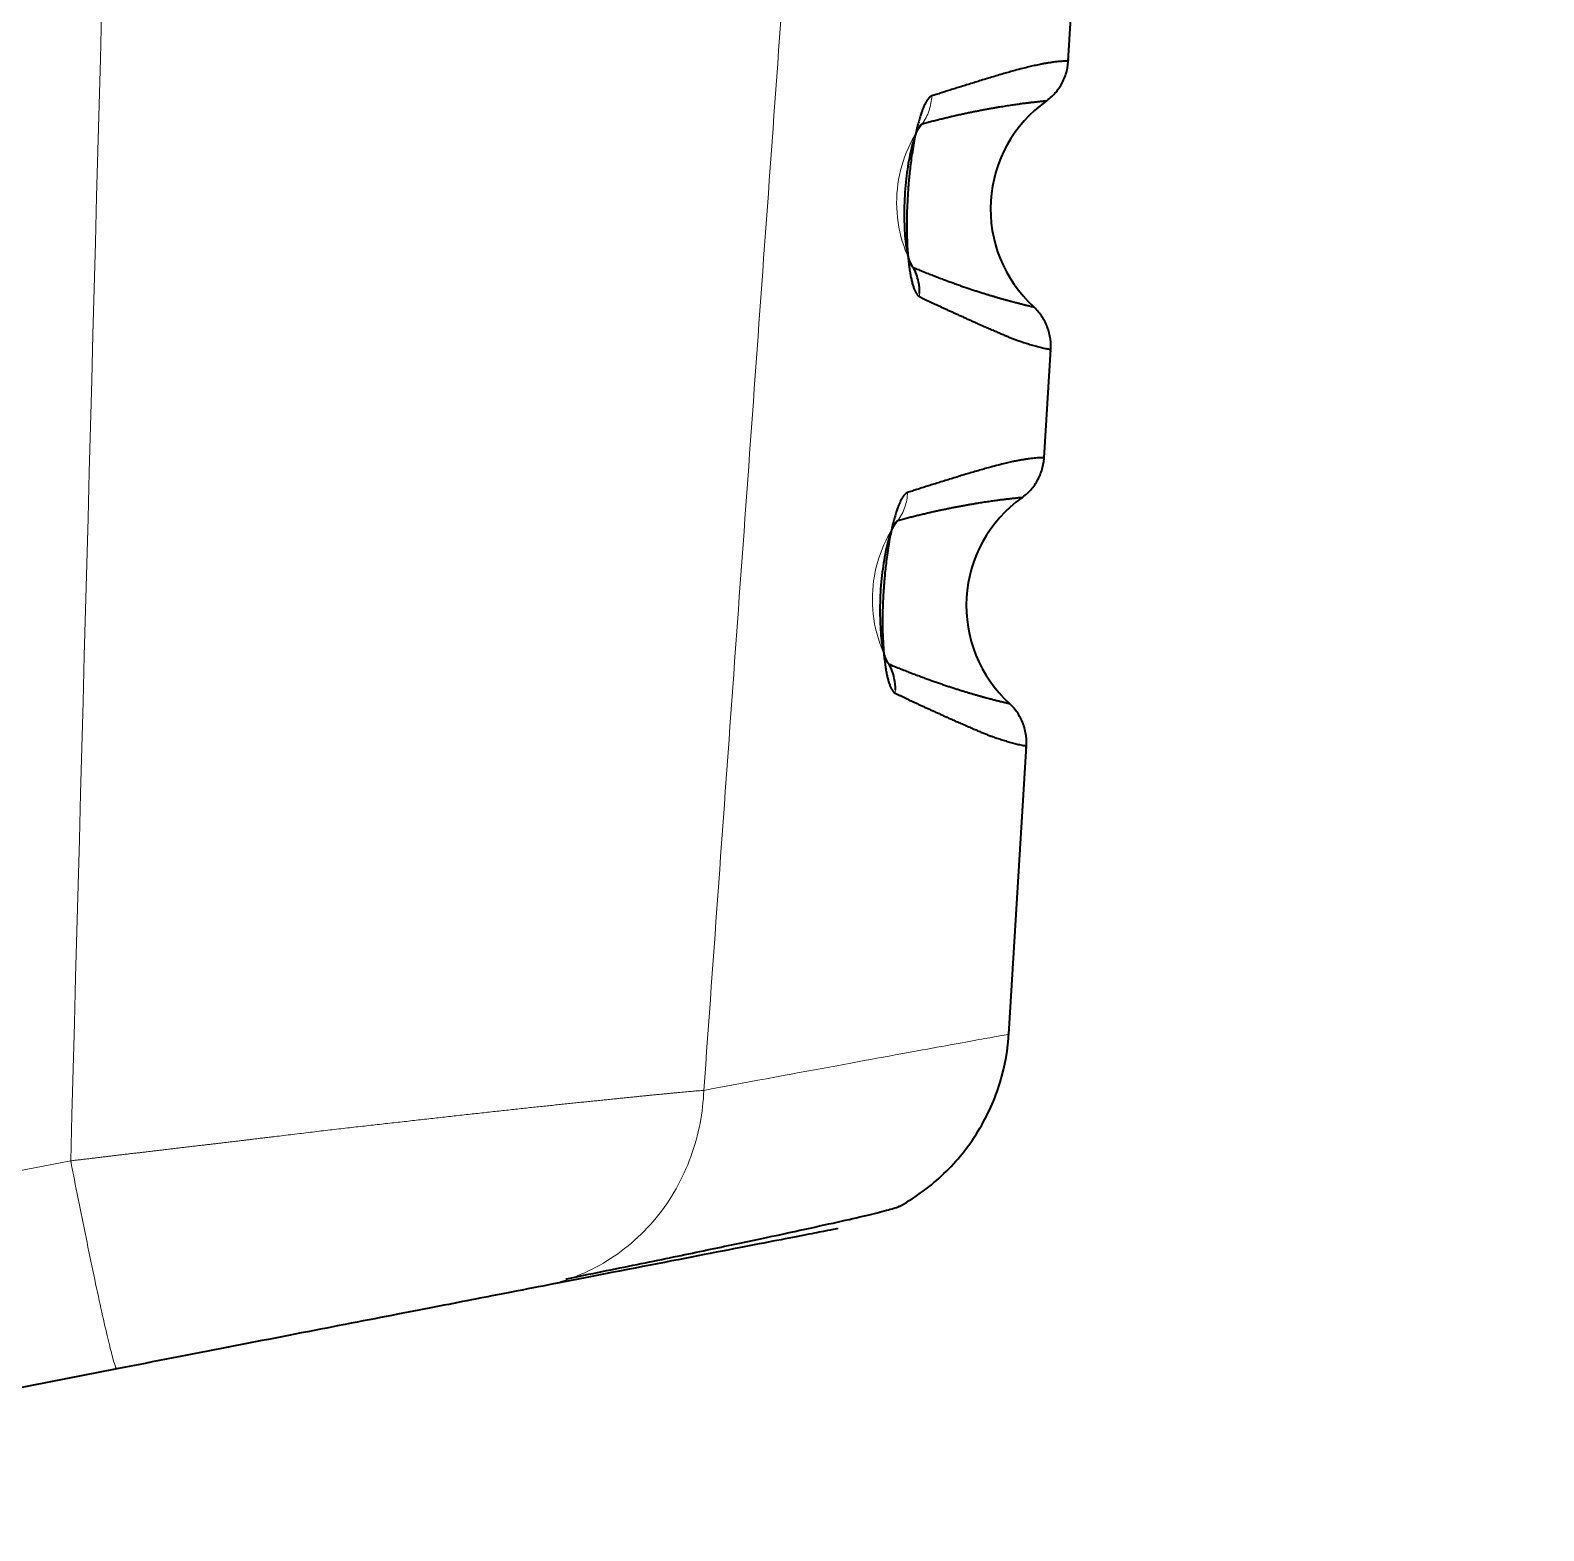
# Model space of a CAD drawing. Header units: inches. Extents: x -1096 to 3103, y -191 to 3207.
# Drawn here: x -38.94 to -24.66, y 1489.55 to 1503.71 of the extents above; entities that cross this region are included whole.
import ezdxf

# ---------------------------------------------------------------- set-up
doc = ezdxf.new("R2010")
doc.units = ezdxf.units.IN

msp = doc.modelspace()

# ---------------------------------------------------------------- linework, layer by layer
at = {"lineweight": 35}
for p, q in [((-29.145, 1503.418), (-29.082, 1504.443)), ((-29.374, 1499.675), (-29.311, 1500.7)), ((-29.707, 1494.235), (-29.54, 1496.957)), ((-38.129, 1491.076), (-45.988, 1489.549))]:
    msp.add_line(p, q, dxfattribs=at)
at = {"lineweight": 13}
msp.add_line((-46.422, 1491.512), (-38.563, 1493.04), dxfattribs=at)
at = {"lineweight": 35}
for centre in [(-28.629, 1502.023), (-28.858, 1498.28)]:
    msp.add_arc(centre, 1.25, 125.4793, 227.4933, dxfattribs=at)
at = {"lineweight": 13}
for points, knots in [([(-38.563, 1493.04), (-38.063, 1511.529), (-37.328, 1539.378), (-36.491, 1571.898), (-36.087, 1588.283), (-35.915, 1596.46), (-35.814, 1601.161), (-35.764, 1603.458), (-35.754, 1604.719)], [0, 0, 0, 0, 0.496997, 0.748496, 0.874245, 0.93712, 0.968557, 1, 1, 1, 1]), ([(-24.657, 1604.058), (-24.661, 1604.002), (-24.67, 1603.89), (-24.682, 1603.72), (-24.695, 1603.548), (-24.709, 1603.373), (-24.722, 1603.195), (-24.735, 1603.015), (-24.749, 1602.832), (-24.762, 1602.647), (-24.776, 1602.458), (-24.803, 1602.088), (-24.849, 1601.452), (-24.905, 1600.688), (-24.956, 1599.977), (-24.997, 1599.403), (-25.039, 1598.828), (-25.08, 1598.254), (-25.121, 1597.68), (-25.202, 1596.559), (-25.313, 1595.03), (-25.442, 1593.233), (-25.542, 1591.855), (-25.612, 1590.894), (-25.66, 1590.218), (-25.699, 1589.683), (-25.738, 1589.145), (-25.778, 1588.593), (-25.818, 1588.029), (-25.86, 1587.451), (-25.902, 1586.861), (-25.945, 1586.257), (-25.99, 1585.64), (-26.035, 1585.01), (-26.081, 1584.366), (-26.128, 1583.71), (-26.176, 1583.04), (-26.225, 1582.357), (-26.275, 1581.661), (-26.326, 1580.952), (-26.378, 1580.23), (-26.43, 1579.495), (-26.484, 1578.746), (-26.538, 1577.984), (-26.594, 1577.209), (-26.706, 1575.633), (-26.878, 1573.234), (-27.11, 1569.99), (-27.348, 1566.664), (-27.592, 1563.258), (-27.841, 1559.771), (-28.097, 1556.203), (-28.358, 1552.554), (-28.629, 1548.777), (-28.907, 1544.898), (-29.19, 1540.946), (-29.474, 1536.997), (-29.757, 1533.05), (-30.04, 1529.105), (-30.323, 1525.163), (-30.606, 1521.223), (-30.89, 1517.285), (-31.173, 1513.349), (-31.456, 1509.416), (-31.738, 1505.485), (-32.021, 1501.556), (-32.304, 1497.63), (-32.492, 1495.013), (-32.586, 1493.705)], [0, 0, 0, 0, 0.001515, 0.003053, 0.004616, 0.006203, 0.007814, 0.009449, 0.011108, 0.012791, 0.014499, 0.01623, 0.022857, 0.031796, 0.037001, 0.042205, 0.047411, 0.052616, 0.057822, 0.063029, 0.083104, 0.099391, 0.111888, 0.120596, 0.125515, 0.130273, 0.135149, 0.140145, 0.14526, 0.150494, 0.155847, 0.16132, 0.166912, 0.172623, 0.178453, 0.184403, 0.190472, 0.19666, 0.202967, 0.209394, 0.21594, 0.222605, 0.229389, 0.236293, 0.243316, 0.250458, 0.27913, 0.308534, 0.338669, 0.369537, 0.401135, 0.433466, 0.466528, 0.500322, 0.536151, 0.571959, 0.607745, 0.64351, 0.679254, 0.714977, 0.750679, 0.78636, 0.822019, 0.857658, 0.893275, 0.928871, 0.964446, 1, 1, 1, 1]), ([(-30.525, 1502.824), (-30.497, 1502.863), (-30.454, 1502.949), (-30.436, 1503.044), (-30.434, 1503.091)], [0, 0, 0, 0, 0.508123, 1, 1, 1, 1]), ([(-30.525, 1502.824), (-30.594, 1502.729), (-30.65, 1502.624), (-30.73, 1502.403), (-30.755, 1502.286), (-30.763, 1502.169)], [0, 0, 0, 0, 0.5, 0.5, 1, 1, 1, 1]), ([(-30.763, 1502.169), (-30.771, 1502.048), (-30.762, 1501.926), (-30.71, 1501.69), (-30.666, 1501.576), (-30.608, 1501.471)], [0, 0, 0, 0, 0.5, 0.5, 1, 1, 1, 1]), ([(-30.754, 1499.081), (-30.726, 1499.12), (-30.682, 1499.206), (-30.665, 1499.301), (-30.663, 1499.348)], [0, 0, 0, 0, 0.508123, 1, 1, 1, 1]), ([(-30.754, 1499.081), (-30.823, 1498.986), (-30.879, 1498.881), (-30.959, 1498.66), (-30.984, 1498.543), (-30.992, 1498.426)], [0, 0, 0, 0, 0.5, 0.5, 1, 1, 1, 1]), ([(-30.992, 1498.426), (-31, 1498.305), (-30.991, 1498.183), (-30.938, 1497.947), (-30.895, 1497.833), (-30.837, 1497.728)], [0, 0, 0, 0, 0.5, 0.5, 1, 1, 1, 1]), ([(-32.586, 1493.705), (-32.11, 1493.794), (-31.691, 1493.871), (-30.972, 1494.004), (-30.671, 1494.059), (-30.189, 1494.147), (-30.008, 1494.18), (-29.767, 1494.224), (-29.706, 1494.235), (-29.707, 1494.235), (-29.707, 1494.235), (-29.707, 1494.235)], [0, 0, 0, 0, 0.249937, 0.249937, 0.499875, 0.499875, 0.749812, 0.749812, 0.99975, 0.99975, 1, 1, 1, 1]), ([(-38.563, 1493.04), (-38.55, 1493.041), (-38.523, 1493.045), (-38.482, 1493.049), (-38.441, 1493.054), (-38.4, 1493.059), (-38.359, 1493.064), (-38.318, 1493.069), (-38.277, 1493.074), (-38.236, 1493.079), (-38.194, 1493.084), (-38.153, 1493.089), (-38.112, 1493.094), (-38.07, 1493.099), (-38.028, 1493.104), (-37.987, 1493.109), (-37.945, 1493.113), (-37.903, 1493.118), (-37.861, 1493.123), (-37.819, 1493.128), (-37.777, 1493.133), (-37.735, 1493.138), (-37.693, 1493.143), (-37.651, 1493.148), (-37.609, 1493.153), (-37.567, 1493.158), (-37.525, 1493.163), (-37.482, 1493.168), (-37.44, 1493.173), (-37.398, 1493.178), (-37.355, 1493.183), (-37.313, 1493.188), (-37.271, 1493.193), (-37.228, 1493.198), (-37.186, 1493.203), (-37.144, 1493.208), (-37.101, 1493.213), (-37.059, 1493.218), (-37.016, 1493.223), (-36.974, 1493.228), (-36.932, 1493.233), (-36.889, 1493.238), (-36.847, 1493.244), (-36.805, 1493.249), (-36.762, 1493.254), (-36.72, 1493.259), (-36.678, 1493.264), (-36.593, 1493.274), (-36.467, 1493.289), (-36.3, 1493.309), (-36.135, 1493.329), (-35.971, 1493.348), (-35.809, 1493.366), (-35.649, 1493.384), (-35.491, 1493.402), (-35.336, 1493.419), (-35.183, 1493.436), (-35.033, 1493.453), (-34.91, 1493.467), (-34.811, 1493.478), (-34.737, 1493.486), (-34.663, 1493.494), (-34.591, 1493.502), (-34.519, 1493.51), (-34.449, 1493.517), (-34.38, 1493.525), (-34.311, 1493.532), (-34.244, 1493.54), (-34.178, 1493.547), (-34.113, 1493.553), (-34.049, 1493.56), (-33.987, 1493.567), (-33.925, 1493.573), (-33.865, 1493.58), (-33.805, 1493.586), (-33.747, 1493.592), (-33.69, 1493.598), (-33.635, 1493.603), (-33.58, 1493.609), (-33.527, 1493.614), (-33.475, 1493.62), (-33.424, 1493.625), (-33.375, 1493.63), (-33.326, 1493.635), (-33.279, 1493.64), (-33.233, 1493.644), (-33.189, 1493.649), (-33.145, 1493.653), (-33.103, 1493.657), (-33.062, 1493.662), (-33.022, 1493.665), (-32.984, 1493.669), (-32.946, 1493.673), (-32.91, 1493.676), (-32.875, 1493.68), (-32.841, 1493.683), (-32.808, 1493.686), (-32.777, 1493.689), (-32.746, 1493.692), (-32.717, 1493.694), (-32.688, 1493.697), (-32.661, 1493.699), (-32.635, 1493.701), (-32.61, 1493.703), (-32.594, 1493.704), (-32.586, 1493.705)], [0, 0, 0, 0, 0.005184, 0.01038, 0.015589, 0.02081, 0.026043, 0.031288, 0.036544, 0.041813, 0.047092, 0.052383, 0.057685, 0.062999, 0.068323, 0.073658, 0.079003, 0.084359, 0.089726, 0.095103, 0.10049, 0.105886, 0.111293, 0.11671, 0.122136, 0.127572, 0.133017, 0.138472, 0.143936, 0.149409, 0.154891, 0.160382, 0.165882, 0.17139, 0.176908, 0.182434, 0.187969, 0.193512, 0.199063, 0.204623, 0.210191, 0.215768, 0.221352, 0.226945, 0.232546, 0.238154, 0.243771, 0.249396, 0.271905, 0.294473, 0.317089, 0.339742, 0.36242, 0.385112, 0.407807, 0.430496, 0.453169, 0.475815, 0.498428, 0.510244, 0.522035, 0.533801, 0.54554, 0.557253, 0.568936, 0.58059, 0.592213, 0.603803, 0.61536, 0.626881, 0.638367, 0.649815, 0.661223, 0.672592, 0.683919, 0.695203, 0.706443, 0.717637, 0.728785, 0.739885, 0.750935, 0.761935, 0.772884, 0.783782, 0.794628, 0.805423, 0.816165, 0.826855, 0.837492, 0.848075, 0.858605, 0.86908, 0.8795, 0.889864, 0.900172, 0.910423, 0.920616, 0.930751, 0.940827, 0.950843, 0.960799, 0.970693, 0.980525, 0.990294, 1, 1, 1, 1]), ([(-34.107, 1491.858), (-33.915, 1491.895), (-33.62, 1492.003), (-33.265, 1492.255), (-33.03, 1492.494), (-32.839, 1492.772), (-32.653, 1493.178), (-32.594, 1493.5), (-32.586, 1493.705)], [0, 0, 0, 0, 0.250002, 0.375003, 0.500005, 0.625006, 0.750008, 1, 1, 1, 1]), ([(-38.563, 1493.04), (-38.518, 1492.808), (-38.443, 1492.432), (-38.344, 1491.956), (-38.276, 1491.638), (-38.217, 1491.38), (-38.157, 1491.137), (-38.135, 1491.075), (-38.129, 1491.076)], [0, 0, 0, 0, 0.25, 0.375, 0.500001, 0.625001, 0.750001, 1, 1, 1, 1])]:
    msp.add_open_spline(points, degree=3, knots=knots, dxfattribs=at)
at = {"lineweight": 35}
for points, knots in [([(-29.145, 1503.418), (-29.145, 1503.418), (-29.145, 1503.418), (-29.149, 1503.419), (-29.172, 1503.419), (-29.211, 1503.417), (-29.253, 1503.413), (-29.283, 1503.409), (-29.315, 1503.404), (-29.347, 1503.399), (-29.379, 1503.394), (-29.409, 1503.388), (-29.438, 1503.382), (-29.473, 1503.375), (-29.518, 1503.364), (-29.578, 1503.349), (-29.64, 1503.333), (-29.7, 1503.316), (-29.754, 1503.301), (-29.811, 1503.284), (-29.868, 1503.267), (-29.925, 1503.25), (-29.981, 1503.232), (-30.036, 1503.216), (-30.091, 1503.199), (-30.144, 1503.182), (-30.197, 1503.166), (-30.248, 1503.15), (-30.297, 1503.134), (-30.344, 1503.119), (-30.39, 1503.105), (-30.42, 1503.095), (-30.434, 1503.091)], [0, 0, 0, 0, 0.001602, 0.066958, 0.150086, 0.251008, 0.291907, 0.330029, 0.365374, 0.397941, 0.42773, 0.454736, 0.478959, 0.500395, 0.537842, 0.57943, 0.625165, 0.656698, 0.68802, 0.719127, 0.750018, 0.778456, 0.805755, 0.831912, 0.856927, 0.880798, 0.903526, 0.925109, 0.945548, 0.964843, 0.982993, 1, 1, 1, 1]), ([(-29.358, 1503.038), (-29.326, 1503.061), (-29.267, 1503.113), (-29.198, 1503.212), (-29.155, 1503.324), (-29.145, 1503.401), (-29.144, 1503.441)], [0, 0, 0, 0, 0.247554, 0.501069, 0.754118, 1, 1, 1, 1]), ([(-30.434, 1503.091), (-30.435, 1503.09), (-30.437, 1503.089), (-30.441, 1503.088), (-30.444, 1503.086), (-30.447, 1503.084), (-30.45, 1503.082), (-30.453, 1503.079), (-30.456, 1503.076), (-30.459, 1503.073), (-30.462, 1503.07), (-30.465, 1503.067), (-30.468, 1503.063), (-30.471, 1503.059), (-30.474, 1503.055), (-30.477, 1503.051), (-30.48, 1503.046), (-30.483, 1503.041), (-30.486, 1503.036), (-30.492, 1503.027), (-30.5, 1503.011), (-30.511, 1502.988), (-30.521, 1502.963), (-30.53, 1502.938), (-30.54, 1502.908), (-30.551, 1502.873), (-30.562, 1502.833), (-30.579, 1502.768), (-30.602, 1502.663), (-30.623, 1502.532), (-30.637, 1502.423), (-30.645, 1502.351), (-30.651, 1502.288), (-30.656, 1502.233), (-30.659, 1502.186), (-30.662, 1502.131), (-30.667, 1502.052), (-30.67, 1501.933), (-30.67, 1501.814), (-30.667, 1501.709), (-30.663, 1501.63), (-30.657, 1501.56), (-30.65, 1501.5), (-30.643, 1501.448), (-30.636, 1501.402), (-30.627, 1501.36), (-30.618, 1501.322), (-30.61, 1501.294), (-30.602, 1501.273), (-30.597, 1501.259), (-30.591, 1501.246), (-30.585, 1501.235), (-30.579, 1501.225), (-30.573, 1501.217), (-30.568, 1501.21), (-30.562, 1501.204), (-30.556, 1501.199), (-30.553, 1501.197), (-30.551, 1501.196)], [0, 0, 0, 0, 0.005436, 0.010843, 0.016224, 0.021579, 0.026909, 0.032217, 0.037502, 0.042767, 0.048013, 0.053239, 0.058449, 0.063642, 0.06882, 0.073984, 0.079134, 0.084272, 0.089399, 0.094515, 0.112726, 0.130866, 0.148959, 0.167029, 0.178431, 0.204469, 0.227274, 0.242355, 0.301657, 0.370744, 0.401155, 0.42821, 0.451917, 0.472287, 0.489333, 0.503063, 0.533121, 0.576902, 0.634503, 0.669215, 0.701872, 0.732439, 0.760898, 0.785344, 0.809729, 0.834074, 0.858412, 0.882789, 0.895773, 0.908459, 0.920854, 0.932966, 0.944802, 0.956368, 0.967667, 0.978705, 0.989482, 1, 1, 1, 1]), ([(-29.354, 1503.041), (-29.354, 1503.041), (-29.354, 1503.041), (-29.354, 1503.041), (-29.355, 1503.041), (-29.355, 1503.041), (-29.356, 1503.041), (-29.357, 1503.041), (-29.359, 1503.041), (-29.36, 1503.041), (-29.362, 1503.041), (-29.364, 1503.041), (-29.366, 1503.041), (-29.369, 1503.041), (-29.372, 1503.04), (-29.375, 1503.04), (-29.378, 1503.04), (-29.381, 1503.039), (-29.385, 1503.039), (-29.389, 1503.039), (-29.394, 1503.038), (-29.398, 1503.038), (-29.403, 1503.037), (-29.408, 1503.037), (-29.413, 1503.036), (-29.419, 1503.035), (-29.425, 1503.035), (-29.431, 1503.034), (-29.437, 1503.033), (-29.443, 1503.033), (-29.45, 1503.032), (-29.457, 1503.031), (-29.465, 1503.03), (-29.472, 1503.029), (-29.48, 1503.029), (-29.488, 1503.028), (-29.496, 1503.027), (-29.505, 1503.026), (-29.514, 1503.025), (-29.523, 1503.023), (-29.532, 1503.022), (-29.545, 1503.021), (-29.562, 1503.019), (-29.584, 1503.016), (-29.607, 1503.013), (-29.631, 1503.009), (-29.656, 1503.006), (-29.682, 1503.002), (-29.709, 1502.998), (-29.737, 1502.994), (-29.765, 1502.989), (-29.795, 1502.984), (-29.826, 1502.979), (-29.858, 1502.973), (-29.891, 1502.968), (-29.924, 1502.961), (-29.959, 1502.955), (-29.994, 1502.948), (-30.03, 1502.941), (-30.068, 1502.933), (-30.105, 1502.926), (-30.144, 1502.917), (-30.184, 1502.909), (-30.224, 1502.9), (-30.265, 1502.89), (-30.306, 1502.88), (-30.349, 1502.87), (-30.392, 1502.859), (-30.435, 1502.848), (-30.48, 1502.837), (-30.51, 1502.829), (-30.525, 1502.824)], [0, 0, 0, 0, 0.009915, 0.019843, 0.029783, 0.039737, 0.049702, 0.059681, 0.069672, 0.079675, 0.089691, 0.09972, 0.109762, 0.119816, 0.129882, 0.139961, 0.150053, 0.160158, 0.170275, 0.180404, 0.190546, 0.200701, 0.210868, 0.221048, 0.231241, 0.241446, 0.251663, 0.261894, 0.272136, 0.282391, 0.292659, 0.30294, 0.313232, 0.323538, 0.333856, 0.344186, 0.354529, 0.364885, 0.375253, 0.385633, 0.396026, 0.406432, 0.427893, 0.449284, 0.470603, 0.491852, 0.513029, 0.534135, 0.55517, 0.576133, 0.597026, 0.617848, 0.638598, 0.659278, 0.679887, 0.700424, 0.720891, 0.741286, 0.761611, 0.781865, 0.802048, 0.822161, 0.842203, 0.862174, 0.882074, 0.901904, 0.921664, 0.941353, 0.960972, 0.980521, 1, 1, 1, 1]), ([(-30.525, 1502.824), (-30.525, 1502.824), (-30.527, 1502.824), (-30.529, 1502.822), (-30.532, 1502.821), (-30.534, 1502.819), (-30.536, 1502.817), (-30.539, 1502.815), (-30.541, 1502.813), (-30.544, 1502.81), (-30.546, 1502.807), (-30.549, 1502.804), (-30.551, 1502.801), (-30.554, 1502.797), (-30.556, 1502.793), (-30.559, 1502.789), (-30.561, 1502.785), (-30.564, 1502.78), (-30.566, 1502.775), (-30.569, 1502.77), (-30.571, 1502.765), (-30.574, 1502.76), (-30.576, 1502.754), (-30.579, 1502.748), (-30.582, 1502.742), (-30.584, 1502.736), (-30.587, 1502.73), (-30.589, 1502.723), (-30.592, 1502.716), (-30.594, 1502.709), (-30.597, 1502.702), (-30.6, 1502.694), (-30.602, 1502.687), (-30.605, 1502.679), (-30.607, 1502.671), (-30.61, 1502.662), (-30.612, 1502.654), (-30.615, 1502.645), (-30.617, 1502.637), (-30.619, 1502.628), (-30.622, 1502.619), (-30.631, 1502.581), (-30.646, 1502.51), (-30.665, 1502.397), (-30.68, 1502.276), (-30.691, 1502.15), (-30.695, 1502.024), (-30.694, 1501.904), (-30.69, 1501.792), (-30.683, 1501.718), (-30.677, 1501.674), (-30.674, 1501.656), (-30.672, 1501.639), (-30.669, 1501.622), (-30.666, 1501.607), (-30.662, 1501.592), (-30.659, 1501.578), (-30.656, 1501.564), (-30.652, 1501.552), (-30.648, 1501.54), (-30.645, 1501.529), (-30.641, 1501.519), (-30.637, 1501.51), (-30.633, 1501.501), (-30.629, 1501.494), (-30.625, 1501.487), (-30.621, 1501.482), (-30.616, 1501.477), (-30.612, 1501.473), (-30.609, 1501.472), (-30.608, 1501.471)], [0, 0, 0, 0, 0.006014, 0.012012, 0.017995, 0.023965, 0.029923, 0.035871, 0.041809, 0.04774, 0.053663, 0.059582, 0.065497, 0.07141, 0.077322, 0.083234, 0.089148, 0.095065, 0.100986, 0.106913, 0.112847, 0.11879, 0.124742, 0.130704, 0.136679, 0.142667, 0.148669, 0.154687, 0.160722, 0.166774, 0.172846, 0.178937, 0.18505, 0.191185, 0.197343, 0.203525, 0.209732, 0.215965, 0.222225, 0.228513, 0.234831, 0.241177, 0.306172, 0.369923, 0.434708, 0.503216, 0.570835, 0.634921, 0.698038, 0.762347, 0.774764, 0.787076, 0.799289, 0.81141, 0.823447, 0.835409, 0.847303, 0.859138, 0.870923, 0.882667, 0.894379, 0.906069, 0.917747, 0.929423, 0.941106, 0.952808, 0.964538, 0.976307, 0.988124, 1, 1, 1, 1]), ([(-30.608, 1501.471), (-30.6, 1501.468), (-30.584, 1501.461), (-30.561, 1501.451), (-30.537, 1501.442), (-30.514, 1501.432), (-30.492, 1501.423), (-30.469, 1501.414), (-30.446, 1501.405), (-30.424, 1501.396), (-30.402, 1501.388), (-30.38, 1501.379), (-30.358, 1501.371), (-30.337, 1501.363), (-30.315, 1501.355), (-30.294, 1501.347), (-30.273, 1501.339), (-30.252, 1501.332), (-30.232, 1501.325), (-30.212, 1501.317), (-30.192, 1501.31), (-30.172, 1501.303), (-30.152, 1501.296), (-30.133, 1501.29), (-30.114, 1501.283), (-30.095, 1501.277), (-30.076, 1501.27), (-30.058, 1501.264), (-30.039, 1501.258), (-30.022, 1501.252), (-30.004, 1501.247), (-29.986, 1501.241), (-29.969, 1501.236), (-29.952, 1501.23), (-29.936, 1501.225), (-29.919, 1501.22), (-29.903, 1501.215), (-29.888, 1501.21), (-29.872, 1501.206), (-29.857, 1501.201), (-29.842, 1501.197), (-29.827, 1501.192), (-29.813, 1501.188), (-29.798, 1501.184), (-29.785, 1501.18), (-29.771, 1501.176), (-29.758, 1501.172), (-29.745, 1501.169), (-29.732, 1501.165), (-29.72, 1501.162), (-29.708, 1501.159), (-29.696, 1501.155), (-29.681, 1501.151), (-29.664, 1501.147), (-29.645, 1501.142), (-29.627, 1501.137), (-29.61, 1501.133), (-29.594, 1501.129), (-29.579, 1501.125), (-29.565, 1501.121), (-29.551, 1501.118), (-29.539, 1501.115), (-29.528, 1501.112), (-29.518, 1501.11), (-29.509, 1501.108), (-29.501, 1501.106), (-29.494, 1501.104), (-29.488, 1501.103), (-29.483, 1501.102), (-29.479, 1501.101), (-29.476, 1501.1), (-29.474, 1501.1), (-29.473, 1501.1), (-29.473, 1501.1), (-29.473, 1501.1)], [0, 0, 0, 0, 0.010623, 0.021263, 0.031921, 0.042596, 0.05329, 0.064001, 0.074729, 0.085476, 0.09624, 0.107021, 0.117821, 0.128638, 0.139473, 0.150326, 0.161197, 0.172085, 0.182992, 0.193916, 0.204858, 0.215817, 0.226795, 0.23779, 0.248804, 0.259835, 0.270884, 0.281951, 0.293035, 0.304138, 0.315259, 0.326397, 0.337553, 0.348727, 0.35992, 0.37113, 0.382357, 0.393603, 0.404867, 0.416149, 0.427448, 0.438766, 0.450101, 0.461454, 0.472826, 0.484215, 0.495622, 0.507047, 0.51849, 0.529951, 0.54143, 0.552926, 0.564441, 0.585467, 0.606465, 0.627434, 0.648375, 0.669288, 0.690172, 0.711027, 0.731855, 0.752653, 0.773423, 0.794165, 0.814877, 0.835562, 0.856217, 0.876844, 0.897442, 0.918011, 0.938552, 0.959063, 0.979546, 1, 1, 1, 1]), ([(-30.549, 1501.226), (-30.548, 1501.262), (-30.556, 1501.348), (-30.585, 1501.429), (-30.608, 1501.471)], [0, 0, 0, 0, 0.432011, 1, 1, 1, 1]), ([(-30.551, 1501.196), (-30.543, 1501.192), (-30.526, 1501.184), (-30.501, 1501.173), (-30.476, 1501.161), (-30.449, 1501.148), (-30.422, 1501.135), (-30.393, 1501.122), (-30.364, 1501.108), (-30.335, 1501.094), (-30.304, 1501.08), (-30.273, 1501.066), (-30.241, 1501.051), (-30.209, 1501.037), (-30.177, 1501.022), (-30.144, 1501.007), (-30.11, 1500.992), (-30.077, 1500.976), (-30.043, 1500.961), (-30.005, 1500.944), (-29.963, 1500.925), (-29.919, 1500.906), (-29.876, 1500.887), (-29.836, 1500.87), (-29.797, 1500.853), (-29.759, 1500.837), (-29.723, 1500.822), (-29.688, 1500.808), (-29.655, 1500.795), (-29.618, 1500.782), (-29.576, 1500.767), (-29.529, 1500.752), (-29.48, 1500.737), (-29.431, 1500.723), (-29.392, 1500.714), (-29.363, 1500.708), (-29.344, 1500.704), (-29.33, 1500.702), (-29.32, 1500.701), (-29.315, 1500.7), (-29.312, 1500.7), (-29.311, 1500.7), (-29.311, 1500.7)], [0, 0, 0, 0, 0.009776, 0.020045, 0.030807, 0.042062, 0.05381, 0.06605, 0.078784, 0.092011, 0.10573, 0.119942, 0.134648, 0.149847, 0.165539, 0.181725, 0.198405, 0.215579, 0.233249, 0.251413, 0.276691, 0.301871, 0.326953, 0.351937, 0.376823, 0.401401, 0.426212, 0.451256, 0.476534, 0.502044, 0.537862, 0.580782, 0.630794, 0.687881, 0.752015, 0.797607, 0.839875, 0.878828, 0.914472, 0.946815, 0.975861, 1, 1, 1, 1]), ([(-29.313, 1500.678), (-29.309, 1500.717), (-29.31, 1500.795), (-29.339, 1500.912), (-29.395, 1501.018), (-29.447, 1501.077), (-29.476, 1501.103)], [0, 0, 0, 0, 0.24588, 0.498929, 0.752444, 1, 1, 1, 1]), ([(-29.374, 1499.675), (-29.374, 1499.675), (-29.374, 1499.675), (-29.378, 1499.676), (-29.401, 1499.676), (-29.44, 1499.674), (-29.482, 1499.67), (-29.512, 1499.666), (-29.544, 1499.661), (-29.576, 1499.656), (-29.607, 1499.651), (-29.638, 1499.645), (-29.667, 1499.639), (-29.702, 1499.632), (-29.747, 1499.621), (-29.807, 1499.606), (-29.869, 1499.59), (-29.929, 1499.573), (-29.983, 1499.558), (-30.04, 1499.541), (-30.097, 1499.524), (-30.154, 1499.507), (-30.21, 1499.489), (-30.265, 1499.473), (-30.32, 1499.456), (-30.373, 1499.439), (-30.426, 1499.423), (-30.476, 1499.407), (-30.526, 1499.391), (-30.573, 1499.376), (-30.619, 1499.362), (-30.649, 1499.352), (-30.663, 1499.348)], [0, 0, 0, 0, 0.001602, 0.066958, 0.150086, 0.251008, 0.291907, 0.330029, 0.365374, 0.397941, 0.42773, 0.454736, 0.478959, 0.500395, 0.537842, 0.57943, 0.625165, 0.656698, 0.68802, 0.719127, 0.750018, 0.778456, 0.805755, 0.831912, 0.856927, 0.880798, 0.903526, 0.925109, 0.945548, 0.964843, 0.982993, 1, 1, 1, 1]), ([(-29.587, 1499.295), (-29.555, 1499.318), (-29.496, 1499.37), (-29.427, 1499.469), (-29.384, 1499.581), (-29.374, 1499.658), (-29.373, 1499.698)], [0, 0, 0, 0, 0.247554, 0.501069, 0.754118, 1, 1, 1, 1]), ([(-30.663, 1499.348), (-30.664, 1499.347), (-30.666, 1499.346), (-30.669, 1499.345), (-30.673, 1499.343), (-30.676, 1499.341), (-30.679, 1499.339), (-30.682, 1499.336), (-30.685, 1499.333), (-30.688, 1499.33), (-30.691, 1499.327), (-30.694, 1499.324), (-30.697, 1499.32), (-30.7, 1499.316), (-30.703, 1499.312), (-30.706, 1499.308), (-30.709, 1499.303), (-30.712, 1499.298), (-30.715, 1499.293), (-30.721, 1499.284), (-30.729, 1499.268), (-30.739, 1499.245), (-30.75, 1499.22), (-30.759, 1499.195), (-30.769, 1499.165), (-30.78, 1499.13), (-30.791, 1499.09), (-30.808, 1499.025), (-30.831, 1498.92), (-30.852, 1498.789), (-30.866, 1498.68), (-30.874, 1498.608), (-30.88, 1498.545), (-30.885, 1498.49), (-30.888, 1498.443), (-30.891, 1498.388), (-30.896, 1498.309), (-30.899, 1498.19), (-30.899, 1498.071), (-30.896, 1497.966), (-30.891, 1497.887), (-30.886, 1497.817), (-30.879, 1497.757), (-30.872, 1497.705), (-30.865, 1497.659), (-30.856, 1497.617), (-30.847, 1497.579), (-30.839, 1497.551), (-30.831, 1497.53), (-30.826, 1497.516), (-30.82, 1497.503), (-30.814, 1497.492), (-30.808, 1497.482), (-30.802, 1497.474), (-30.797, 1497.467), (-30.791, 1497.461), (-30.785, 1497.456), (-30.781, 1497.454), (-30.78, 1497.453)], [0, 0, 0, 0, 0.005436, 0.010843, 0.016224, 0.021579, 0.026909, 0.032217, 0.037502, 0.042767, 0.048013, 0.053239, 0.058449, 0.063642, 0.06882, 0.073984, 0.079134, 0.084272, 0.089399, 0.094515, 0.112726, 0.130866, 0.148959, 0.167029, 0.178431, 0.204469, 0.227274, 0.242355, 0.301657, 0.370744, 0.401155, 0.42821, 0.451917, 0.472287, 0.489333, 0.503063, 0.533121, 0.576902, 0.634503, 0.669215, 0.701872, 0.732439, 0.760898, 0.785344, 0.809729, 0.834074, 0.858412, 0.882789, 0.895773, 0.908459, 0.920854, 0.932966, 0.944802, 0.956368, 0.967667, 0.978705, 0.989482, 1, 1, 1, 1]), ([(-29.583, 1499.298), (-29.583, 1499.298), (-29.583, 1499.298), (-29.583, 1499.298), (-29.584, 1499.298), (-29.584, 1499.298), (-29.585, 1499.298), (-29.586, 1499.298), (-29.587, 1499.298), (-29.589, 1499.298), (-29.591, 1499.298), (-29.593, 1499.298), (-29.595, 1499.298), (-29.598, 1499.298), (-29.601, 1499.297), (-29.604, 1499.297), (-29.607, 1499.297), (-29.61, 1499.296), (-29.614, 1499.296), (-29.618, 1499.296), (-29.623, 1499.295), (-29.627, 1499.295), (-29.632, 1499.294), (-29.637, 1499.294), (-29.642, 1499.293), (-29.648, 1499.292), (-29.653, 1499.292), (-29.659, 1499.291), (-29.666, 1499.29), (-29.672, 1499.29), (-29.679, 1499.289), (-29.686, 1499.288), (-29.693, 1499.287), (-29.701, 1499.286), (-29.709, 1499.286), (-29.717, 1499.285), (-29.725, 1499.284), (-29.734, 1499.283), (-29.743, 1499.282), (-29.752, 1499.28), (-29.761, 1499.279), (-29.774, 1499.278), (-29.791, 1499.276), (-29.813, 1499.273), (-29.836, 1499.27), (-29.86, 1499.266), (-29.885, 1499.263), (-29.911, 1499.259), (-29.938, 1499.255), (-29.965, 1499.251), (-29.994, 1499.246), (-30.024, 1499.241), (-30.055, 1499.236), (-30.087, 1499.23), (-30.12, 1499.225), (-30.153, 1499.218), (-30.188, 1499.212), (-30.223, 1499.205), (-30.259, 1499.198), (-30.296, 1499.19), (-30.334, 1499.183), (-30.373, 1499.174), (-30.412, 1499.166), (-30.453, 1499.157), (-30.494, 1499.147), (-30.535, 1499.137), (-30.578, 1499.127), (-30.621, 1499.116), (-30.664, 1499.105), (-30.708, 1499.094), (-30.739, 1499.085), (-30.754, 1499.081)], [0, 0, 0, 0, 0.009915, 0.019843, 0.029783, 0.039737, 0.049702, 0.059681, 0.069672, 0.079675, 0.089691, 0.09972, 0.109762, 0.119816, 0.129882, 0.139961, 0.150053, 0.160158, 0.170275, 0.180404, 0.190546, 0.200701, 0.210868, 0.221048, 0.231241, 0.241446, 0.251663, 0.261894, 0.272136, 0.282391, 0.292659, 0.30294, 0.313232, 0.323538, 0.333856, 0.344186, 0.354529, 0.364885, 0.375253, 0.385633, 0.396026, 0.406432, 0.427893, 0.449284, 0.470603, 0.491852, 0.513029, 0.534135, 0.55517, 0.576133, 0.597026, 0.617848, 0.638598, 0.659278, 0.679887, 0.700424, 0.720891, 0.741286, 0.761611, 0.781865, 0.802048, 0.822161, 0.842203, 0.862174, 0.882074, 0.901904, 0.921664, 0.941353, 0.960972, 0.980521, 1, 1, 1, 1]), ([(-30.754, 1499.081), (-30.754, 1499.081), (-30.756, 1499.081), (-30.758, 1499.079), (-30.761, 1499.078), (-30.763, 1499.076), (-30.765, 1499.074), (-30.768, 1499.072), (-30.77, 1499.07), (-30.773, 1499.067), (-30.775, 1499.064), (-30.778, 1499.061), (-30.78, 1499.058), (-30.782, 1499.054), (-30.785, 1499.05), (-30.788, 1499.046), (-30.79, 1499.042), (-30.793, 1499.037), (-30.795, 1499.032), (-30.798, 1499.027), (-30.8, 1499.022), (-30.803, 1499.017), (-30.805, 1499.011), (-30.808, 1499.005), (-30.811, 1498.999), (-30.813, 1498.993), (-30.816, 1498.987), (-30.818, 1498.98), (-30.821, 1498.973), (-30.823, 1498.966), (-30.826, 1498.959), (-30.829, 1498.951), (-30.831, 1498.944), (-30.834, 1498.936), (-30.836, 1498.928), (-30.839, 1498.919), (-30.841, 1498.911), (-30.843, 1498.902), (-30.846, 1498.894), (-30.848, 1498.885), (-30.851, 1498.876), (-30.86, 1498.838), (-30.875, 1498.767), (-30.894, 1498.654), (-30.909, 1498.533), (-30.92, 1498.407), (-30.924, 1498.281), (-30.923, 1498.161), (-30.919, 1498.049), (-30.912, 1497.975), (-30.906, 1497.931), (-30.903, 1497.913), (-30.901, 1497.896), (-30.898, 1497.879), (-30.894, 1497.864), (-30.891, 1497.849), (-30.888, 1497.835), (-30.884, 1497.821), (-30.881, 1497.809), (-30.877, 1497.797), (-30.873, 1497.786), (-30.87, 1497.776), (-30.866, 1497.767), (-30.862, 1497.758), (-30.858, 1497.751), (-30.854, 1497.744), (-30.849, 1497.739), (-30.845, 1497.734), (-30.841, 1497.73), (-30.838, 1497.729), (-30.837, 1497.728)], [0, 0, 0, 0, 0.006014, 0.012012, 0.017995, 0.023965, 0.029923, 0.035871, 0.041809, 0.04774, 0.053663, 0.059582, 0.065497, 0.07141, 0.077322, 0.083234, 0.089148, 0.095065, 0.100986, 0.106913, 0.112847, 0.11879, 0.124742, 0.130704, 0.136679, 0.142667, 0.148669, 0.154687, 0.160722, 0.166774, 0.172846, 0.178937, 0.18505, 0.191185, 0.197343, 0.203525, 0.209732, 0.215965, 0.222225, 0.228513, 0.234831, 0.241177, 0.306172, 0.369923, 0.434708, 0.503216, 0.570835, 0.634921, 0.698038, 0.762347, 0.774764, 0.787076, 0.799289, 0.81141, 0.823447, 0.835409, 0.847303, 0.859138, 0.870923, 0.882667, 0.894379, 0.906069, 0.917747, 0.929423, 0.941106, 0.952808, 0.964538, 0.976307, 0.988124, 1, 1, 1, 1]), ([(-30.837, 1497.728), (-30.829, 1497.725), (-30.813, 1497.718), (-30.79, 1497.708), (-30.766, 1497.699), (-30.743, 1497.689), (-30.72, 1497.68), (-30.698, 1497.671), (-30.675, 1497.662), (-30.653, 1497.653), (-30.631, 1497.645), (-30.609, 1497.636), (-30.587, 1497.628), (-30.565, 1497.62), (-30.544, 1497.612), (-30.523, 1497.604), (-30.502, 1497.596), (-30.481, 1497.589), (-30.461, 1497.582), (-30.441, 1497.574), (-30.42, 1497.567), (-30.401, 1497.56), (-30.381, 1497.553), (-30.362, 1497.547), (-30.343, 1497.54), (-30.324, 1497.534), (-30.305, 1497.527), (-30.287, 1497.521), (-30.268, 1497.515), (-30.25, 1497.509), (-30.233, 1497.504), (-30.215, 1497.498), (-30.198, 1497.493), (-30.181, 1497.487), (-30.165, 1497.482), (-30.148, 1497.477), (-30.132, 1497.472), (-30.116, 1497.467), (-30.101, 1497.463), (-30.086, 1497.458), (-30.071, 1497.454), (-30.056, 1497.449), (-30.042, 1497.445), (-30.027, 1497.441), (-30.014, 1497.437), (-30, 1497.433), (-29.987, 1497.429), (-29.974, 1497.426), (-29.961, 1497.422), (-29.949, 1497.419), (-29.937, 1497.415), (-29.925, 1497.412), (-29.91, 1497.408), (-29.893, 1497.404), (-29.874, 1497.399), (-29.856, 1497.394), (-29.839, 1497.39), (-29.823, 1497.386), (-29.808, 1497.382), (-29.793, 1497.378), (-29.78, 1497.375), (-29.768, 1497.372), (-29.757, 1497.369), (-29.747, 1497.367), (-29.738, 1497.365), (-29.73, 1497.363), (-29.723, 1497.361), (-29.717, 1497.36), (-29.712, 1497.359), (-29.708, 1497.358), (-29.705, 1497.357), (-29.703, 1497.357), (-29.702, 1497.357), (-29.702, 1497.357), (-29.702, 1497.357)], [0, 0, 0, 0, 0.010623, 0.021263, 0.031921, 0.042596, 0.05329, 0.064001, 0.074729, 0.085476, 0.09624, 0.107021, 0.117821, 0.128638, 0.139473, 0.150326, 0.161197, 0.172085, 0.182992, 0.193916, 0.204858, 0.215817, 0.226795, 0.23779, 0.248804, 0.259835, 0.270884, 0.281951, 0.293035, 0.304138, 0.315259, 0.326397, 0.337553, 0.348727, 0.35992, 0.37113, 0.382357, 0.393603, 0.404867, 0.416149, 0.427448, 0.438766, 0.450101, 0.461454, 0.472826, 0.484215, 0.495622, 0.507047, 0.51849, 0.529951, 0.54143, 0.552926, 0.564441, 0.585467, 0.606465, 0.627434, 0.648375, 0.669288, 0.690172, 0.711027, 0.731855, 0.752653, 0.773423, 0.794165, 0.814877, 0.835562, 0.856217, 0.876844, 0.897442, 0.918011, 0.938552, 0.959063, 0.979546, 1, 1, 1, 1]), ([(-30.778, 1497.483), (-30.777, 1497.519), (-30.785, 1497.605), (-30.814, 1497.686), (-30.837, 1497.728)], [0, 0, 0, 0, 0.432011, 1, 1, 1, 1]), ([(-30.78, 1497.453), (-30.772, 1497.449), (-30.755, 1497.441), (-30.73, 1497.43), (-30.705, 1497.418), (-30.678, 1497.405), (-30.651, 1497.392), (-30.622, 1497.379), (-30.593, 1497.365), (-30.563, 1497.351), (-30.533, 1497.337), (-30.502, 1497.323), (-30.47, 1497.308), (-30.438, 1497.294), (-30.406, 1497.279), (-30.373, 1497.264), (-30.339, 1497.249), (-30.306, 1497.233), (-30.272, 1497.218), (-30.234, 1497.201), (-30.192, 1497.182), (-30.148, 1497.163), (-30.105, 1497.144), (-30.065, 1497.127), (-30.026, 1497.11), (-29.988, 1497.094), (-29.952, 1497.079), (-29.917, 1497.065), (-29.883, 1497.052), (-29.847, 1497.039), (-29.805, 1497.024), (-29.758, 1497.009), (-29.709, 1496.994), (-29.66, 1496.98), (-29.621, 1496.971), (-29.592, 1496.965), (-29.572, 1496.961), (-29.559, 1496.959), (-29.549, 1496.958), (-29.544, 1496.957), (-29.541, 1496.957), (-29.54, 1496.957), (-29.54, 1496.957)], [0, 0, 0, 0, 0.009776, 0.020045, 0.030807, 0.042062, 0.05381, 0.06605, 0.078784, 0.092011, 0.10573, 0.119942, 0.134648, 0.149847, 0.165539, 0.181725, 0.198405, 0.215579, 0.233249, 0.251413, 0.276691, 0.301871, 0.326953, 0.351937, 0.376823, 0.401401, 0.426212, 0.451256, 0.476534, 0.502044, 0.537862, 0.580782, 0.630794, 0.687881, 0.752015, 0.797607, 0.839875, 0.878828, 0.914472, 0.946815, 0.975861, 1, 1, 1, 1]), ([(-29.542, 1496.935), (-29.538, 1496.974), (-29.539, 1497.052), (-29.568, 1497.169), (-29.624, 1497.275), (-29.676, 1497.334), (-29.705, 1497.36)], [0, 0, 0, 0, 0.24588, 0.498929, 0.752444, 1, 1, 1, 1]), ([(-30.73, 1492.615), (-30.578, 1492.701), (-30.304, 1492.903), (-29.978, 1493.307), (-29.771, 1493.77), (-29.715, 1494.092), (-29.706, 1494.255)], [0, 0, 0, 0, 0.253943, 0.510563, 0.761693, 1, 1, 1, 1]), ([(-31.322, 1492.4), (-31.322, 1492.4), (-31.438, 1492.377), (-32.138, 1492.241), (-33.183, 1492.038), (-34.107, 1491.858)], [0, 0, 0, 0, 0.24914, 0.499427, 1, 1, 1, 1])]:
    msp.add_open_spline(points, degree=3, knots=knots, dxfattribs=at)
at = {"lineweight": 13}
for points in [[(-30.551, 1501.196), (-30.55, 1501.206), (-30.549, 1501.216), (-30.549, 1501.226)], [(-30.78, 1497.453), (-30.779, 1497.463), (-30.778, 1497.473), (-30.778, 1497.483)]]:
    msp.add_open_spline(points, degree=3, dxfattribs=at)
at = {"lineweight": 35}
for points, degree in [([(-33.89, 1491.925), (-30.878, 1492.535), (-30.728, 1492.616)], 2), ([(-34.107, 1491.858), (-34.216, 1491.837), (-34.512, 1491.779), (-35.198, 1491.646), (-36.064, 1491.478), (-37.069, 1491.282), (-37.768, 1491.147), (-38.129, 1491.076)], 3)]:
    msp.add_open_spline(points, degree=degree, dxfattribs=at)

doc.saveas('drawing.dxf')
